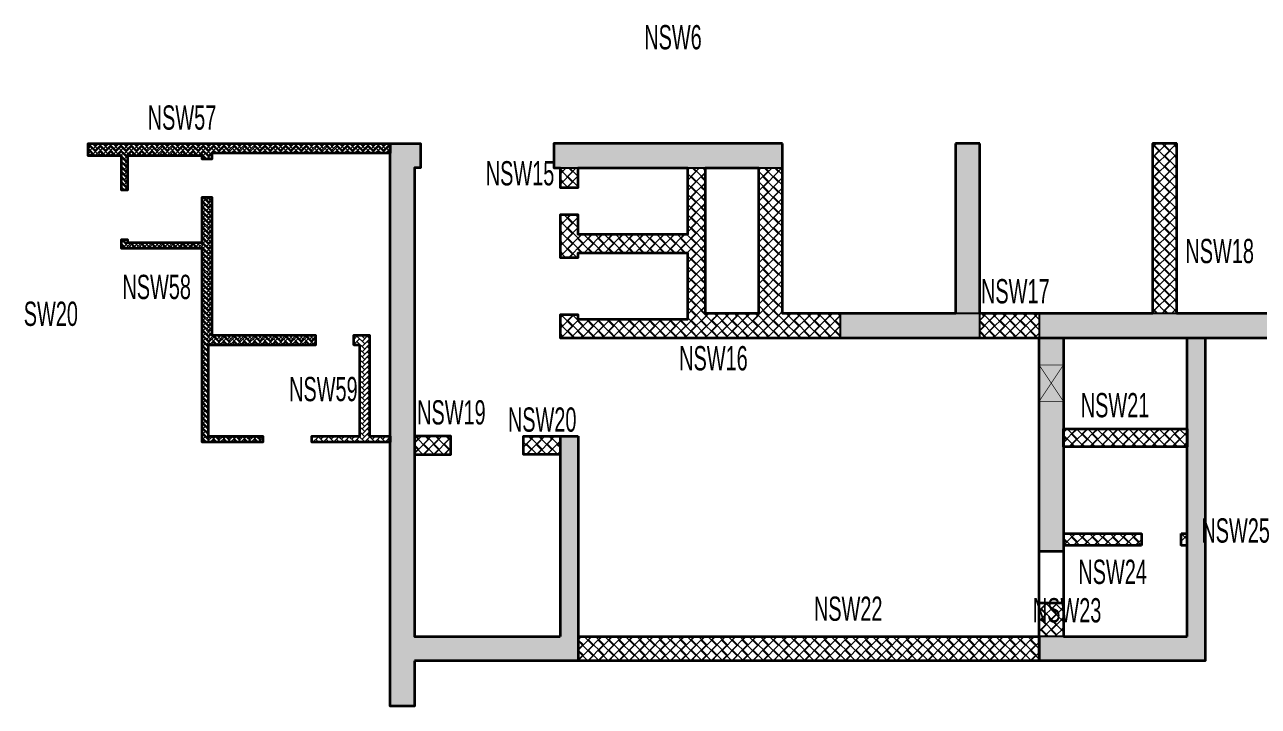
# Model space of a CAD drawing. Header units: millimetres. Extents: x 29 to 219483, y -15 to 28878.
# Drawn here: x 186734 to 207075, y 996 to 12230 of the extents above; entities that cross this region are included whole.
import ezdxf

# ---------------------------------------------------------------- set-up
doc = ezdxf.new("R2010")
doc.units = ezdxf.units.MM
doc.layers.add('changes', color=7, linetype='Continuous')
doc.layers.add('S-CUTOUT', color=1, linetype='Continuous')
for name, color, linetype, lineweight in [('S-BEAM-IDEN', 2, 'Continuous', 9), ('S-COL HATCH', 9, 'Continuous', 0), ('S-COLS', 5, 'Continuous', 35)]:
    doc.layers.add(name, color=color, linetype=linetype, lineweight=lineweight)
doc.styles.add('Swis721 LtCn BT', font='swisscl.ttf', dxfattribs={"width": 0.9, "height": 233.355162})
pattern_1 = [(45, (-31092440.94, 20681268.277), (0, 84.85281374), [180, -60]), (135, (-31092398.51, 20681310.703), (7e-15, 84.85281374), [180, -60])]
pattern_2 = [(45, (-31802317.5, 20729084.55), (0, 169.7056275), [360, -120]), (135, (-31802232.65, 20729169.4), (1e-14, 169.7056275), [360, -120])]
pattern_3 = [(45, (-30928829.474, 20694889.62), (0, 84.85281374), [180, -60]), (135, (-30928787.05, 20694932.05), (7e-15, 84.85281374), [180, -60])]
pattern_4 = [(45, (-31631410.37, 20736555.86), (0, 169.7056275), [360, -120]), (135, (-31631325.51, 20736640.71), (1e-14, 169.7056275), [360, -120])]
pattern_5 = [(45, (-31631410.37, 20736555.85), (0, 169.7056275), [360, -120]), (135, (-31631325.51, 20736640.71), (1e-14, 169.7056275), [360, -120])]

# ---------------------------------------------------------------- blocks, each defined once
blk = doc.blocks.new('A$C9134d95b')
at = {"layer": 'S-COL HATCH'}
h = blk.add_hatch(dxfattribs=at)
h.set_pattern_fill('AR-HBONE', color=256, scale=15)
h.set_pattern_definition(pattern_1)
h.paths.add_polyline_path([(24170, -3350), (24170, -3550), (24720, -3550), (24720, -4120), (24820, -4120), (24820, -3550), (26050, -3550), (26050, -3605), (26210, -3605), (26210, -3510), (29150, -3510), (29150, -3350)])
h = blk.add_hatch(dxfattribs=at)
h.set_pattern_fill('AR-HBONE', color=256, scale=15)
h.set_pattern_definition(pattern_1)
h.paths.add_polyline_path([(26210, -4235), (26050, -4235), (26050, -4980), (24820, -4980), (24820, -4930), (24720, -4930), (24720, -5080), (26050, -5080), (26050, -8270), (26150, -8270), (27050, -8270), (27050, -8170), (26150, -8170), (26150, -6670), (27920, -6670), (27920, -6510), (26210, -6510)])
at = {"layer": 'S-COLS', "elevation": 0}
for points in [[(24820, -3550), (24820, -4120), (24720, -4120), (24720, -3550), (24170, -3550), (24170, -3350), (29150, -3350), (29150, -3510), (26210, -3510), (26210, -3605), (26050, -3605), (26050, -3550)], [(26050, -5080), (24720, -5080), (24720, -4930), (24820, -4930), (24820, -4980), (26050, -4980), (26050, -4235), (26210, -4235), (26210, -6510), (27920, -6510), (27920, -6670), (26150, -6670), (26150, -8170), (27050, -8170), (27050, -8270), (26150, -8270), (26150, -8270), (26050, -8270)]]:
    blk.add_lwpolyline(points, close=True, dxfattribs=at)
blk = doc.blocks.new('A$Cbe320e20')
at = {"layer": 'S-COL HATCH', "transparency": 33554687}
h = blk.add_hatch(color=256, dxfattribs=at)
h.dxf.hatch_style = 1
h.paths.add_polyline_path([(24654, -2025), (24954, -2025), (24954, -5325), (24954, -5725), (22254, -5725), (22254, -6475), (21854, -6475), (21854, -5325), (21854, -5325), (21854, 2800), (22354, 2800), (22354, 2400), (22254, 2400), (22254, -5325), (22254, -5325), (24654, -5325), (24654, -5325)])
h = blk.add_hatch(color=256, dxfattribs=at)
h.dxf.hatch_style = 1
h.paths.add_polyline_path([(28324, 2800), (24554, 2800), (24554, 2400), (28324, 2400)])
h = blk.add_hatch(color=256, dxfattribs=at)
h.dxf.hatch_style = 1
h.paths.add_polyline_path([(31574, 2800), (31174, 2800), (31174, 0), (31574, 0)])
h = blk.add_hatch(color=256, dxfattribs=at)
h.dxf.hatch_style = 1
h.paths.add_polyline_path([(32554, -400), (32554, 0), (37509, 0), (37509, 2800), (37909, 2800), (37909, -400)])
at = {"layer": 'S-COL HATCH'}
h = blk.add_hatch(dxfattribs=at)
h.set_pattern_fill('AR-HBONE', color=256, scale=30)
h.set_pattern_definition(pattern_2)
h.paths.add_polyline_path([(34824, 0), (34424, 0), (34424, 2800), (34824, 2800)])
h = blk.add_hatch(dxfattribs=at)
h.set_pattern_fill('AR-HBONE', color=256, scale=30)
h.set_pattern_definition(pattern_2)
h.paths.add_polyline_path([(27054, 2400), (26754, 2400), (26754, 1300), (24954, 1300), (24954, 1625), (24654, 1625), (24654, 922), (24954, 922), (24954, 1000), (26754, 1000), (26754, -100), (24954, -100), (24954, -23), (24654, -23), (24654, -400), (29274, -400), (29274, 0), (27054, 0)])
h = blk.add_hatch(dxfattribs=at)
h.set_pattern_fill('AR-HBONE', color=256, scale=30)
h.set_pattern_definition(pattern_2)
h.paths.add_polyline_path([(24954, 2400), (24654, 2400), (24654, 2075), (24954, 2075)])
h = blk.add_hatch(dxfattribs=at)
h.set_pattern_fill('AR-HBONE', color=256, scale=30)
h.set_pattern_definition(pattern_2)
h.paths.add_polyline_path([(28324, 0), (27924, 0), (27924, 2400), (28324, 2400)])
at = {"layer": 'S-COL HATCH', "transparency": 33554687}
h = blk.add_hatch(color=256, dxfattribs=at)
h.dxf.hatch_style = 1
h.paths.add_polyline_path([(31574, 0), (29274, 0), (29274, -400), (31574, -400)])
at = {"layer": 'S-COL HATCH'}
h = blk.add_hatch(dxfattribs=at)
h.set_pattern_fill('AR-HBONE', color=256, scale=30)
h.set_pattern_definition(pattern_2)
h.paths.add_polyline_path([(31574, 0), (32554, 0), (32554, -400), (31574, -400)])
at = {"layer": 'S-COL HATCH', "transparency": 33554687}
h = blk.add_hatch(color=256, dxfattribs=at)
h.dxf.hatch_style = 1
h.paths.add_polyline_path([(32554, -400), (32954, -400), (32954, -400), (32954, -1900), (32954, -1900), (32954, -2200), (32954, -3925), (32554, -3925)])
h = blk.add_hatch(color=256, dxfattribs=at)
h.dxf.hatch_style = 1
h.paths.add_polyline_path([(34994, -400), (35294, -400), (35294, -5725), (34994, -5725), (32554, -5725), (32554, -5325), (34994, -5325), (34994, -3625), (34994, -3625), (34994, -3625)])
at = {"layer": 'S-COL HATCH'}
h = blk.add_hatch(dxfattribs=at)
h.set_pattern_fill('AR-HBONE', color=256, scale=30)
h.set_pattern_definition([(45, (-31802317.5, 20677155.55), (0, 169.7056275), [360, -120]), (135, (-31802232.65, 20677240.4), (1e-14, 169.7056275), [360, -120])])
h.paths.add_polyline_path([(24654, -2325), (24654, -2025), (24054, -2025), (24054, -2325)])
h.paths.add_polyline_path([(22854, -2325), (22854, -2025), (22254, -2025), (22254, -2325)])
h = blk.add_hatch(dxfattribs=at)
h.set_pattern_fill('AR-HBONE', color=256, scale=30)
h.set_pattern_definition(pattern_2)
h.paths.add_polyline_path([(32954, -1900), (32954, -2200), (34994, -2200), (34994, -1900)])
h = blk.add_hatch(dxfattribs=at)
h.set_pattern_fill('AR-HBONE', color=256, scale=30)
h.set_pattern_definition(pattern_2)
h.paths.add_polyline_path([(34244, -3625), (34244, -3825), (32954, -3825), (32954, -3625)])
h = blk.add_hatch(dxfattribs=at)
h.set_pattern_fill('AR-HBONE', color=256, scale=30)
h.set_pattern_definition(pattern_2)
h.paths.add_polyline_path([(34894, -3625), (34994, -3625), (34994, -3825), (34894, -3825)])
h = blk.add_hatch(dxfattribs=at)
h.set_pattern_fill('AR-HBONE', color=256, scale=30)
h.set_pattern_definition(pattern_2)
h.paths.add_polyline_path([(32554, -4775), (32954, -4775), (32954, -5325), (32554, -5325)])
h = blk.add_hatch(dxfattribs=at)
h.set_pattern_fill('AR-HBONE', color=256, scale=30)
h.set_pattern_definition(pattern_2)
h.paths.add_polyline_path([(32554, -5325), (24954, -5325), (24954, -5725), (32554, -5725)])
at = {"layer": 'changes'}
blk.add_lwpolyline([(31574, 0), (29274, 0), (29274, -400), (31574, -400)], close=True, dxfattribs=at)
at = {"layer": 'S-COLS'}
for p, q in [((24654, -2025), (24654, -5325)), ((24954, -2025), (24954, -5325)), ((32954, -3925), (32554, -3925)), ((32954, -4775), (32554, -4775)), ((24954, -5325), (24954, -5725))]:
    blk.add_line(p, q, dxfattribs=at)
for points in [[(21854, -5325), (21854, 2800), (22354, 2800), (22354, 2400), (22254, 2400), (22254, -5325), (24654, -5325)], [(28324, 2800), (24554, 2800), (24554, 2400), (24654, 2400), (24654, 2075), (24954, 2075), (24954, 2400), (25854, 2400), (26754, 2400), (26754, 1300), (24954, 1300), (24954, 1625), (24654, 1625), (24654, 922), (24954, 922), (24954, 1000), (26754, 1000), (26754, -100), (25854, -100), (24954, -100), (24954, -23), (24654, -23), (24654, -400), (26754, -400), (26754, -400), (37909, -400)], [(37509, 0), (34824, 0), (34824, 2800)], [(31174, 2800), (31174, 0), (28324, 0), (28324, 2800)], [(31574, 2800), (31174, 2800)], [(34424, 2800), (34424, 0), (31574, 0), (31574, 2800)], [(34824, 2800), (34424, 2800)], [(32954, -5725), (32554, -5725), (32554, -400)], [(32954, -400), (32954, -5325)], [(35294, -400), (35294, -5725), (34994, -5725)], [(34994, -5325), (34994, -400)], [(22254, -2325), (22854, -2325), (22854, -2025), (22254, -2025)], [(24654, -2325), (24054, -2325), (24054, -2025), (24954, -2025)], [(32954, -3625), (34244, -3625)], [(34244, -3625), (34244, -3825)], [(34894, -3825), (34894, -3625)], [(34894, -3625), (34994, -3625)], [(34244, -3825), (32954, -3825)], [(34994, -3825), (34894, -3825)], [(22254, -5725), (22254, -6475), (21854, -6475), (21854, -5325)], [(24954, -5325), (32554, -5325), (32554, -5725), (22254, -5725)], [(32954, -5325), (34994, -5325)], [(34994, -5725), (32954, -5725)]]:
    blk.add_lwpolyline(points, dxfattribs=at)
for points in [[(27924, 0), (27054, 0), (27054, 2400), (27924, 2400)], [(32954, -1900), (34994, -1900), (34994, -2200), (32954, -2200)]]:
    blk.add_lwpolyline(points, close=True, dxfattribs=at)
at = {"layer": 'S-CUTOUT', "const_width": 10, "elevation": 0}
blk.add_lwpolyline([(32954, -849), (32954, -1449), (32554, -1449), (32554, -849)], close=True, dxfattribs=at)
for points in [[(32954, -849), (32554, -1449)], [(32954, -1449), (32554, -849)]]:
    blk.add_lwpolyline(points, dxfattribs=at)

msp = doc.modelspace()

# ---------------------------------------------------------------- hatches: boundary and pattern name
at = {"layer": 'S-COL HATCH'}
h = msp.add_hatch(dxfattribs=at)
h.set_pattern_fill('AR-HBONE', color=256, scale=15)
h.set_pattern_definition(pattern_3)
h.paths.add_polyline_path([(187781, 10271), (187781, 10071), (188331, 10071), (188331, 9501), (188431, 9501), (188431, 10071), (189661, 10071), (189661, 10016), (189821, 10016), (189821, 10111), (192761, 10111), (192761, 10271)])
at = {"layer": 'S-COL HATCH', "transparency": 33554687}
h = msp.add_hatch(color=256, dxfattribs=at)
h.dxf.hatch_style = 1
h.paths.add_polyline_path([(195561, 5446), (195861, 5446), (195861, 2146), (195861, 1746), (193161, 1746), (193161, 996), (192761, 996), (192761, 2146), (192761, 2146), (192761, 10271), (193262, 10271), (193262, 9871), (193161, 9871), (193161, 2146), (193162, 2146), (195561, 2146), (195561, 2146)])
h = msp.add_hatch(color=256, dxfattribs=at)
h.dxf.hatch_style = 1
h.paths.add_polyline_path([(195561, 5446), (195861, 5446), (195861, 2146), (195861, 1746), (193161, 1746), (193161, 996), (192761, 996), (192761, 2146), (192761, 2146), (192761, 10271), (193262, 10271), (193262, 9871), (193161, 9871), (193161, 2146), (193162, 2146), (195561, 2146), (195561, 2146)])
h = msp.add_hatch(color=256, dxfattribs=at)
h.dxf.hatch_style = 1
h.paths.add_polyline_path([(199231, 10271), (195461, 10271), (195461, 9871), (199231, 9871)])
h = msp.add_hatch(color=256, dxfattribs=at)
h.dxf.hatch_style = 1
h.paths.add_polyline_path([(199231, 10271), (195461, 10271), (195461, 9871), (199231, 9871)])
h = msp.add_hatch(color=256, dxfattribs=at)
h.dxf.hatch_style = 1
h.paths.add_polyline_path([(202481, 10271), (202081, 10271), (202081, 7471), (202481, 7471)])
h = msp.add_hatch(color=256, dxfattribs=at)
h.dxf.hatch_style = 1
h.paths.add_polyline_path([(202481, 10271), (202081, 10271), (202081, 7471), (202481, 7471)])
h = msp.add_hatch(color=256, dxfattribs=at)
h.dxf.hatch_style = 1
h.paths.add_polyline_path([(203461, 7071), (203461, 7471), (208416, 7471), (208416, 10271), (208816, 10271), (208816, 7071)])
h = msp.add_hatch(color=256, dxfattribs=at)
h.dxf.hatch_style = 1
h.paths.add_polyline_path([(203461, 7071), (203461, 7471), (208416, 7471), (208416, 10271), (208816, 10271), (208816, 7071)])
at = {"layer": 'S-COL HATCH'}
h = msp.add_hatch(dxfattribs=at)
h.set_pattern_fill('AR-HBONE', color=256, scale=30)
h.set_pattern_definition(pattern_4)
h.paths.add_polyline_path([(205731, 7471), (205331, 7471), (205331, 10271), (205731, 10271)])
h = msp.add_hatch(dxfattribs=at)
h.set_pattern_fill('AR-HBONE', color=256, scale=30)
h.set_pattern_definition(pattern_5)
h.paths.add_polyline_path([(205731, 7471), (205331, 7471), (205331, 10271), (205731, 10271)])
h = msp.add_hatch(dxfattribs=at)
h.set_pattern_fill('AR-HBONE', color=256, scale=30)
h.set_pattern_definition(pattern_4)
h.paths.add_polyline_path([(197961, 9871), (197661, 9871), (197661, 8771), (195861, 8771), (195861, 9096), (195561, 9096), (195561, 8394), (195861, 8394), (195861, 8471), (197661, 8471), (197661, 7371), (195861, 7371), (195861, 7449), (195561, 7449), (195561, 7071), (200181, 7071), (200181, 7471), (197961, 7471)])
h = msp.add_hatch(dxfattribs=at)
h.set_pattern_fill('AR-HBONE', color=256, scale=30)
h.set_pattern_definition(pattern_4)
h.paths.add_polyline_path([(195861, 9871), (195561, 9871), (195561, 9546), (195861, 9546)])
h = msp.add_hatch(dxfattribs=at)
h.set_pattern_fill('AR-HBONE', color=256, scale=30)
h.set_pattern_definition(pattern_5)
h.paths.add_polyline_path([(197961, 9871), (197661, 9871), (197661, 8771), (195861, 8771), (195861, 9096), (195561, 9096), (195561, 8394), (195861, 8394), (195861, 8471), (197661, 8471), (197661, 7371), (195861, 7371), (195861, 7449), (195561, 7449), (195561, 7071), (200181, 7071), (200181, 7471), (197961, 7471)])
h = msp.add_hatch(dxfattribs=at)
h.set_pattern_fill('AR-HBONE', color=256, scale=30)
h.set_pattern_definition(pattern_5)
h.paths.add_polyline_path([(195861, 9871), (195561, 9871), (195561, 9546), (195861, 9546)])
h = msp.add_hatch(dxfattribs=at)
h.set_pattern_fill('AR-HBONE', color=256, scale=30)
h.set_pattern_definition(pattern_4)
h.paths.add_polyline_path([(199231, 7471), (198831, 7471), (198831, 9871), (199231, 9871)])
h = msp.add_hatch(dxfattribs=at)
h.set_pattern_fill('AR-HBONE', color=256, scale=30)
h.set_pattern_definition(pattern_5)
h.paths.add_polyline_path([(199231, 7471), (198831, 7471), (198831, 9871), (199231, 9871)])
h = msp.add_hatch(dxfattribs=at)
h.set_pattern_fill('AR-HBONE', color=256, scale=15)
h.set_pattern_definition(pattern_3)
h.paths.add_polyline_path([(189821, 9386), (189661, 9386), (189661, 8641), (188431, 8641), (188431, 8691), (188331, 8691), (188331, 8541), (189661, 8541), (189661, 5351), (189761, 5351), (190661, 5351), (190661, 5451), (189761, 5451), (189761, 6951), (191531, 6951), (191531, 7111), (189821, 7111)])
at = {"layer": 'S-COL HATCH', "transparency": 33554687}
h = msp.add_hatch(color=256, dxfattribs=at)
h.dxf.hatch_style = 1
h.paths.add_polyline_path([(202481, 7471), (200181, 7471), (200181, 7071), (202481, 7071)])
h = msp.add_hatch(color=256, dxfattribs=at)
h.dxf.hatch_style = 1
h.paths.add_polyline_path([(202481, 7471), (200181, 7471), (200181, 7071), (202481, 7071)])
at = {"layer": 'S-COL HATCH'}
h = msp.add_hatch(dxfattribs=at)
h.set_pattern_fill('AR-HBONE', color=256, scale=30)
h.set_pattern_definition(pattern_4)
h.paths.add_polyline_path([(202481, 7471), (203461, 7471), (203461, 7071), (202481, 7071)])
h = msp.add_hatch(dxfattribs=at)
h.set_pattern_fill('AR-HBONE', color=256, scale=30)
h.set_pattern_definition(pattern_5)
h.paths.add_polyline_path([(202481, 7471), (203461, 7471), (203461, 7071), (202481, 7071)])
h = msp.add_hatch(dxfattribs=at)
h.set_pattern_fill('AR-HBONE', color=256, scale=15)
h.set_pattern_definition(pattern_3)
h.paths.add_polyline_path([(192421, 7111), (192161, 7111), (192161, 6951), (192261, 6951), (192261, 5451), (191471, 5451), (191471, 5351), (192761, 5351), (192761, 5451), (192421, 5451)])
at = {"layer": 'S-COL HATCH', "transparency": 33554687}
h = msp.add_hatch(color=256, dxfattribs=at)
h.dxf.hatch_style = 1
h.paths.add_polyline_path([(203461, 7071), (203861, 7071), (203861, 7071), (203861, 5571), (203861, 5571), (203861, 5271), (203861, 3546), (203461, 3546)])
h = msp.add_hatch(color=256, dxfattribs=at)
h.dxf.hatch_style = 1
h.paths.add_polyline_path([(205901, 7071), (206201, 7071), (206201, 1746), (205901, 1746), (203461, 1746), (203461, 2146), (205901, 2146), (205901, 3846), (205901, 3846), (205901, 3846)])
h = msp.add_hatch(color=256, dxfattribs=at)
h.dxf.hatch_style = 1
h.paths.add_polyline_path([(203461, 7071), (203861, 7071), (203861, 7071), (203861, 5571), (203861, 5571), (203861, 5271), (203861, 3546), (203461, 3546)])
h = msp.add_hatch(color=256, dxfattribs=at)
h.dxf.hatch_style = 1
h.paths.add_polyline_path([(205901, 7071), (206201, 7071), (206201, 1746), (205901, 1746), (203461, 1746), (203461, 2146), (205901, 2146), (205901, 3846), (205901, 3846), (205901, 3846)])
at = {"layer": 'S-COL HATCH'}
h = msp.add_hatch(dxfattribs=at)
h.set_pattern_fill('AR-HBONE', color=256, scale=30)
h.set_pattern_definition(pattern_4)
h.paths.add_polyline_path([(203861, 5571), (203861, 5271), (205901, 5271), (205901, 5571)])
h = msp.add_hatch(dxfattribs=at)
h.set_pattern_fill('AR-HBONE', color=256, scale=30)
h.set_pattern_definition(pattern_5)
h.paths.add_polyline_path([(203861, 5571), (203861, 5271), (205901, 5271), (205901, 5571)])
h = msp.add_hatch(dxfattribs=at)
h.set_pattern_fill('AR-HBONE', color=256, scale=30)
h.set_pattern_definition([(45, (-31631410.37, 20684626.86), (0, 169.7056275), [360, -120]), (135, (-31631325.51, 20684711.71), (1e-14, 169.7056275), [360, -120])])
h.paths.add_polyline_path([(195561, 5146), (195561, 5446), (194961, 5446), (194961, 5146)])
h.paths.add_polyline_path([(193761, 5146), (193761, 5446), (193161, 5446), (193161, 5146)])
h = msp.add_hatch(dxfattribs=at)
h.set_pattern_fill('AR-HBONE', color=256, scale=30)
h.set_pattern_definition([(45, (-31631410.37, 20684626.85), (0, 169.7056275), [360, -120]), (135, (-31631325.51, 20684711.71), (1e-14, 169.7056275), [360, -120])])
h.paths.add_polyline_path([(195561, 5146), (195561, 5446), (194961, 5446), (194961, 5146)])
h.paths.add_polyline_path([(193761, 5146), (193761, 5446), (193161, 5446), (193161, 5146)])
h = msp.add_hatch(dxfattribs=at)
h.set_pattern_fill('AR-HBONE', color=256, scale=30)
h.set_pattern_definition(pattern_4)
h.paths.add_polyline_path([(205151, 3846), (205151, 3646), (203861, 3646), (203861, 3846)])
h = msp.add_hatch(dxfattribs=at)
h.set_pattern_fill('AR-HBONE', color=256, scale=30)
h.set_pattern_definition(pattern_5)
h.paths.add_polyline_path([(205151, 3846), (205151, 3646), (203861, 3646), (203861, 3846)])
h = msp.add_hatch(dxfattribs=at)
h.set_pattern_fill('AR-HBONE', color=256, scale=30)
h.set_pattern_definition(pattern_4)
h.paths.add_polyline_path([(205801, 3846), (205901, 3846), (205901, 3646), (205801, 3646)])
h = msp.add_hatch(dxfattribs=at)
h.set_pattern_fill('AR-HBONE', color=256, scale=30)
h.set_pattern_definition(pattern_5)
h.paths.add_polyline_path([(205801, 3846), (205901, 3846), (205901, 3646), (205801, 3646)])
h = msp.add_hatch(dxfattribs=at)
h.set_pattern_fill('AR-HBONE', color=256, scale=30)
h.set_pattern_definition(pattern_4)
h.paths.add_polyline_path([(203461, 2696), (203861, 2696), (203861, 2146), (203461, 2146)])
h = msp.add_hatch(dxfattribs=at)
h.set_pattern_fill('AR-HBONE', color=256, scale=30)
h.set_pattern_definition(pattern_5)
h.paths.add_polyline_path([(203461, 2696), (203861, 2696), (203861, 2146), (203461, 2146)])
h = msp.add_hatch(dxfattribs=at)
h.set_pattern_fill('AR-HBONE', color=256, scale=30)
h.set_pattern_definition(pattern_4)
h.paths.add_polyline_path([(203461, 2146), (195861, 2146), (195861, 1746), (203461, 1746)])
h = msp.add_hatch(dxfattribs=at)
h.set_pattern_fill('AR-HBONE', color=256, scale=30)
h.set_pattern_definition(pattern_5)
h.paths.add_polyline_path([(203461, 2146), (195861, 2146), (195861, 1746), (203461, 1746)])

# ---------------------------------------------------------------- linework, layer by layer
at = {"layer": 'changes', "color": 240, "true_color": 0xed1f24, "elevation": 0}
for points in [[(187781, 10271), (192761, 10271), (192761, 10111), (189821, 10111), (189821, 10016), (189661, 10016), (189661, 10071), (188431, 10071), (188431, 9501), (188331, 9501), (188331, 10071), (187781, 10071)], [(205731, 7471), (205331, 7471), (205331, 10271), (205731, 10271)], [(205731, 7471), (205331, 7471), (205331, 10271), (205731, 10271)], [(195561, 9871), (195861, 9871), (195861, 9546), (195561, 9546)], [(195561, 9096), (195861, 9096), (195861, 8771), (197661, 8771), (197661, 9871), (197961, 9871), (197961, 7471), (198831, 7471), (198831, 9871), (199231, 9871), (199231, 7471), (200181, 7471), (200181, 7071), (195561, 7071), (195561, 7449), (195861, 7449), (195861, 7371), (197661, 7371), (197661, 8471), (195861, 8471), (195861, 8394), (195561, 8394)], [(195561, 9871), (195861, 9871), (195861, 9546), (195561, 9546)], [(195561, 9096), (195861, 9096), (195861, 8771), (197661, 8771), (197661, 9871), (197961, 9871), (197961, 7471), (198831, 7471), (198831, 9871), (199231, 9871), (199231, 7471), (200181, 7471), (200181, 7071), (195561, 7071), (195561, 7449), (195861, 7449), (195861, 7371), (197661, 7371), (197661, 8471), (195861, 8471), (195861, 8394), (195561, 8394)], [(189661, 9386), (189821, 9386), (189821, 7111), (191531, 7111), (191531, 6951), (189761, 6951), (189761, 5451), (190661, 5451), (190661, 5351), (189661, 5351), (189661, 8541), (188331, 8541), (188331, 8691), (188431, 8691), (188431, 8641), (189661, 8641)], [(202481, 7471), (203461, 7471), (203461, 7071), (202481, 7071)], [(202481, 7471), (203461, 7471), (203461, 7071), (202481, 7071)], [(192161, 7111), (192421, 7111), (192421, 5451), (192761, 5451), (192761, 5351), (191471, 5351), (191471, 5451), (192261, 5451), (192261, 6951), (192161, 6951)], [(203861, 5571), (205901, 5571), (205901, 5271), (203861, 5271)], [(203861, 5571), (205901, 5571), (205901, 5271), (203861, 5271)], [(193761, 5146), (193161, 5146), (193161, 5446), (193761, 5446)], [(193761, 5146), (193161, 5146), (193161, 5446), (193761, 5446)], [(194961, 5446), (195561, 5446), (195561, 5146), (194961, 5146)], [(194961, 5446), (195561, 5446), (195561, 5146), (194961, 5146)], [(205151, 3646), (203861, 3646), (203861, 3846), (205151, 3846)], [(205151, 3646), (203861, 3646), (203861, 3846), (205151, 3846)], [(205801, 3846), (205901, 3846), (205901, 3646), (205801, 3646)], [(205801, 3846), (205901, 3846), (205901, 3646), (205801, 3646)], [(203461, 2696), (203861, 2696), (203861, 2146), (203461, 2146)], [(203461, 2696), (203861, 2696), (203861, 2146), (203461, 2146)], [(203461, 2146), (195861, 2146), (195861, 1746), (203461, 1746)], [(203461, 2146), (195861, 2146), (195861, 1746), (203461, 1746)]]:
    msp.add_lwpolyline(points, close=True, dxfattribs=at)
at = {"layer": 'changes', "elevation": 0}
msp.add_lwpolyline([(202481, 7471), (200181, 7471), (200181, 7071), (202481, 7071)], close=True, dxfattribs=at)
msp.add_lwpolyline([(202481, 7471), (200181, 7471), (200181, 7071), (202481, 7071)], close=True, dxfattribs=at)
at = {"layer": 'S-COLS'}
for p, q in [((195561, 5446), (195561, 2146, 0)), ((195561, 5446), (195561, 2146, 0)), ((195861, 5446), (195861, 2146, 0)), ((195861, 5446), (195861, 2146, 0)), ((203861, 3546), (203461, 3546)), ((203861, 3546), (203461, 3546)), ((203861, 2696), (203461, 2696)), ((203861, 2696), (203461, 2696)), ((195861, 2146, 0), (195861, 1746, 0)), ((195861, 2146, 0), (195861, 1746, 0))]:
    msp.add_line(p, q, dxfattribs=at)
at = {"layer": 'S-COLS', "elevation": 0}
for points in [[(188431, 10071), (188431, 9501), (188331, 9501), (188331, 10071), (187781, 10071), (187781, 10271), (192761, 10271), (192761, 10111), (189821, 10111), (189821, 10016), (189661, 10016), (189661, 10071)], [(198831, 7471), (197961, 7471), (197961, 9871), (198831, 9871)], [(198831, 7471), (197961, 7471), (197961, 9871), (198831, 9871)], [(189661, 8541), (188331, 8541), (188331, 8691), (188431, 8691), (188431, 8641), (189661, 8641), (189661, 9386), (189821, 9386), (189821, 7111), (191531, 7111), (191531, 6951), (189761, 6951), (189761, 5451), (190661, 5451), (190661, 5351), (189761, 5351), (189761, 5351), (189661, 5351)], [(192161, 6951), (192161, 7111), (192421, 7111), (192421, 5451), (192761, 5451), (192761, 5351), (191471, 5351), (191471, 5451), (192261, 5451), (192261, 6951)], [(203861, 5571), (205901, 5571), (205901, 5271), (203861, 5271)], [(203861, 5571), (205901, 5571), (205901, 5271), (203861, 5271)]]:
    msp.add_lwpolyline(points, close=True, dxfattribs=at)
for points in [[(192761, 2146), (192761, 10271), (193262, 10271), (193262, 9871), (193161, 9871), (193161, 2146), (195561, 2146)], [(192761, 2146), (192761, 10271), (193262, 10271), (193262, 9871), (193161, 9871), (193161, 2146), (195561, 2146)], [(199231, 10271), (195461, 10271), (195461, 9871), (195561, 9871), (195561, 9546), (195861, 9546), (195861, 9871), (196761, 9871), (197661, 9871), (197661, 8771), (195861, 8771), (195861, 9096), (195561, 9096), (195561, 8394), (195861, 8394), (195861, 8471), (197661, 8471), (197661, 7371), (196761, 7371), (195861, 7371), (195861, 7449), (195561, 7449), (195561, 7071), (197661, 7071), (197661, 7071), (208816, 7071)], [(199231, 10271), (195461, 10271), (195461, 9871), (195561, 9871), (195561, 9546), (195861, 9546), (195861, 9871), (196761, 9871), (197661, 9871), (197661, 8771), (195861, 8771), (195861, 9096), (195561, 9096), (195561, 8394), (195861, 8394), (195861, 8471), (197661, 8471), (197661, 7371), (196761, 7371), (195861, 7371), (195861, 7449), (195561, 7449), (195561, 7071), (197661, 7071), (197661, 7071), (208816, 7071)], [(202081, 10271), (202081, 7471), (199231, 7471), (199231, 10271)], [(202081, 10271), (202081, 7471), (199231, 7471), (199231, 10271)], [(202481, 10271), (202081, 10271)], [(202481, 10271), (202081, 10271)], [(205331, 10271), (205331, 7471), (202481, 7471), (202481, 10271)], [(205331, 10271), (205331, 7471), (202481, 7471), (202481, 10271)], [(205731, 10271), (205331, 10271)], [(205731, 10271), (205331, 10271)], [(208416, 7471), (205731, 7471), (205731, 10271)], [(208416, 7471), (205731, 7471), (205731, 10271)], [(203861, 1746), (203461, 1746), (203461, 7071)], [(203861, 1746), (203461, 1746), (203461, 7071)], [(203861, 7071), (203861, 2146)], [(203861, 7071), (203861, 2146)], [(206201, 7071), (206201, 1746), (205901, 1746)], [(205901, 2146), (205901, 7071)], [(206201, 7071), (206201, 1746), (205901, 1746)], [(205901, 2146), (205901, 7071)], [(193161, 5146), (193761, 5146), (193761, 5446), (193161, 5446)], [(193161, 5146), (193761, 5146), (193761, 5446), (193161, 5446)], [(195561, 5146), (194961, 5146), (194961, 5446), (195861, 5446)], [(195561, 5146), (194961, 5146), (194961, 5446), (195861, 5446)], [(203861, 3846), (205151, 3846)], [(203861, 3846), (205151, 3846)], [(205151, 3846), (205151, 3646)], [(205151, 3846), (205151, 3646)], [(205801, 3646), (205801, 3846)], [(205801, 3846), (205901, 3846)], [(205801, 3646), (205801, 3846)], [(205801, 3846), (205901, 3846)], [(205151, 3646), (203861, 3646)], [(205151, 3646), (203861, 3646)], [(205901, 3646), (205801, 3646)], [(205901, 3646), (205801, 3646)], [(193161, 1746), (193161, 996), (192761, 996), (192761, 2146)], [(193161, 1746), (193161, 996), (192761, 996), (192761, 2146)], [(195861, 2146), (203461, 2146), (203461, 1746), (193161, 1746)], [(195861, 2146), (203461, 2146), (203461, 1746), (193161, 1746)], [(203861, 2146), (205901, 2146)], [(203861, 2146), (205901, 2146)], [(205901, 1746), (203861, 1746)], [(205901, 1746), (203861, 1746)]]:
    msp.add_lwpolyline(points, dxfattribs=at)
at = {"layer": 'S-CUTOUT', "const_width": 10, "elevation": 0}
msp.add_lwpolyline([(203861, 6623), (203861, 6023), (203461, 6023), (203461, 6623)], close=True, dxfattribs=at)
msp.add_lwpolyline([(203861, 6623), (203861, 6023), (203461, 6023), (203461, 6623)], close=True, dxfattribs=at)
for points in [[(203861, 6623), (203461, 6023)], [(203861, 6023), (203461, 6623)], [(203861, 6623), (203461, 6023)], [(203861, 6023), (203461, 6623)]]:
    msp.add_lwpolyline(points, dxfattribs=at)

# ---------------------------------------------------------------- block references
at = {"layer": 'changes'}
msp.add_blockref('A$C9134d95b', (163611, 13621, 0), dxfattribs=at)
at = {"layer": 'S-COLS'}
msp.add_blockref('A$Cbe320e20', (170907, 7471), dxfattribs=at)
msp.add_blockref('A$Cbe320e20', (170907, 7471), dxfattribs=at)
msp.add_blockref('A$Cbe320e20', (170907, 7471), dxfattribs=at)
msp.add_blockref('A$Cbe320e20', (170907, 7471), dxfattribs=at)
msp.add_blockref('A$Cbe320e20', (170907, 7471), dxfattribs=at)

# ---------------------------------------------------------------- texts
at = {"layer": 'S-BEAM-IDEN', "style": 'Swis721 LtCn BT', "width": 0.8}
for s, p in [('NSW6', (196950, 11824)), ('NSW6', (196950, 11824)), ('NSW57', (188763, 10500)), ('NSW15', (194337, 9581)), ('NSW15', (194337, 9581)), ('NSW18', (205873, 8300)), ('NSW18', (205873, 8300)), ('NSW58', (188346, 7708)), ('NSW17', (202503, 7637)), ('NSW17', (202503, 7637)), ('SW20', (186719, 7266, 0)), ('SW20', (186719, 7266, 0)), ('NSW16', (197526, 6533)), ('NSW16', (197526, 6533)), ('NSW59', (191094, 6025)), ('NSW21', (204148, 5760)), ('NSW21', (204148, 5760)), ('NSW19', (193205, 5641)), ('NSW19', (193205, 5641)), ('NSW20', (194702, 5522)), ('NSW20', (194702, 5522)), ('NSW25', (206136, 3694)), ('NSW25', (206136, 3694)), ('NSW24', (204108, 3013)), ('NSW24', (204108, 3013)), ('NSW22', (199748, 2405)), ('NSW22', (199748, 2405)), ('NSW23', (203357, 2379)), ('NSW23', (203357, 2379))]:
    msp.add_text(s, height=400, rotation=360, dxfattribs=at).set_placement(p)

doc.saveas('drawing.dxf')
